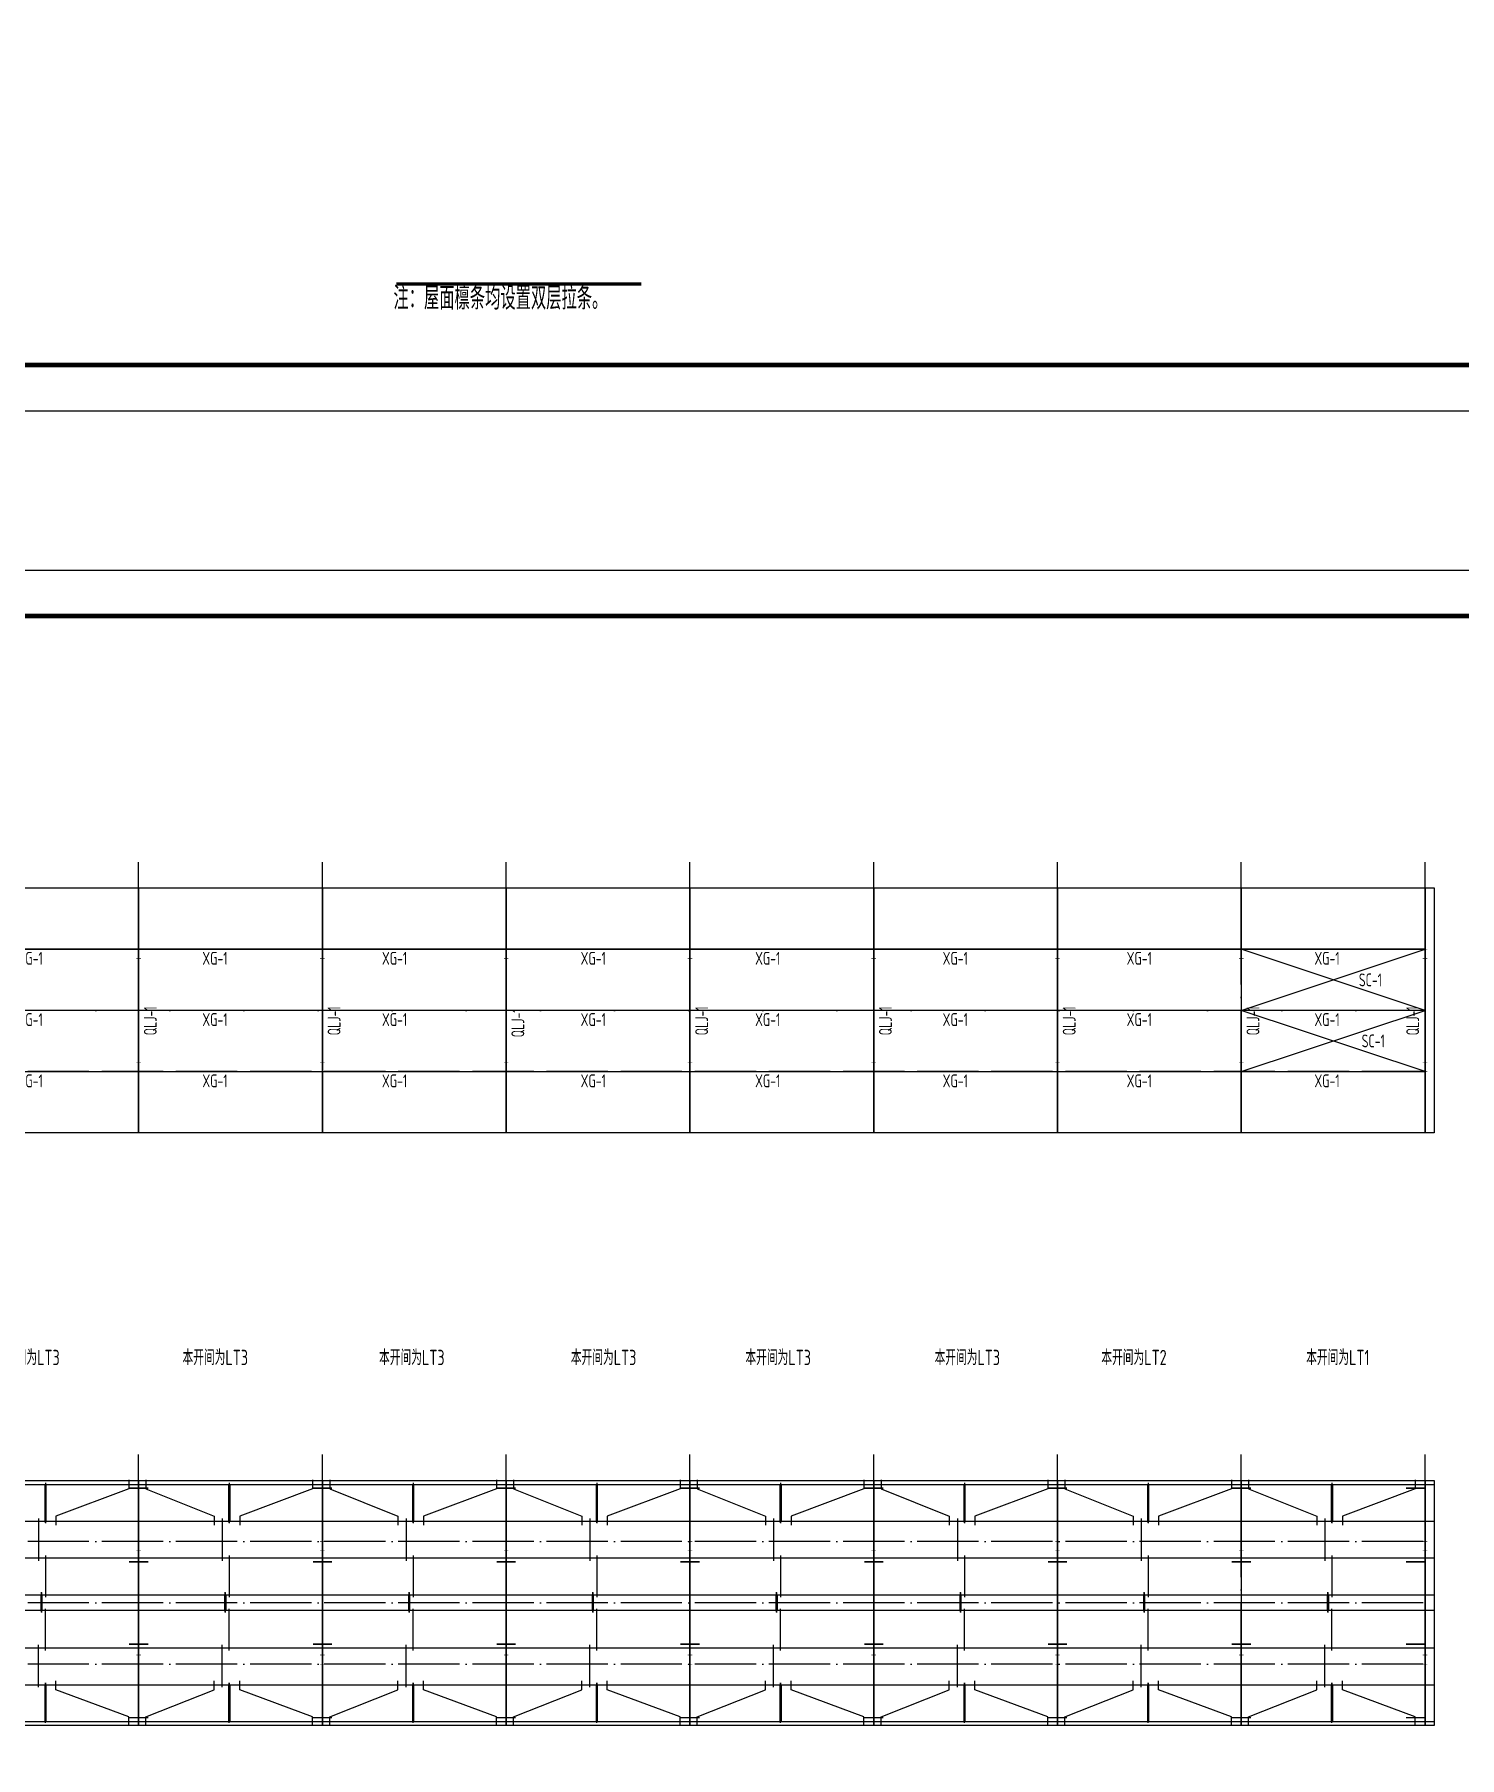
# Model space of a CAD drawing. Extents: x 2303022 to 2899168, y 17226141 to 18257813.
# Drawn here: x 2431535 to 2478061, y 17537049 to 17593299 of the extents above; entities that cross this region are included whole.
import ezdxf
from ezdxf.enums import TextEntityAlignment as Align

# ---------------------------------------------------------------- set-up
doc = ezdxf.new("R2010")
doc.units = 0
doc.header["$LTSCALE"] = 1000
doc.header["$MEASUREMENT"] = 0
doc.linetypes.add('DOTE', pattern=[2.42, 2, -0.2, 0.02, -0.2])
for name, color, linetype in [('3T_WOOD', 21, 'Continuous'), ('DIM_SYMB', 165, 'Continuous'), ('DOTE', 1, 'DOTE'), ('LVTRY', 6, 'Continuous'), ('PUB_TEXT', 7, 'Continuous'), ('SURFACE', 6, 'Continuous'), ('TEXT', 7, 'Continuous'), ('TK', 4, 'Continuous'), ('屋面隅撑', 7, 'Continuous'), ('楼板负筋钢筋', 1, 'Continuous'), ('檩条拉条', 253, 'Continuous')]:
    doc.layers.add(name, color=color, linetype=linetype)
doc.styles.add('TSSD_Dimension', font='Tssdeng.shx', dxfattribs={"width": 0.7, "bigfont": 'hztxt.shx'})
doc.styles.add('TSSD_Label', font='tssdeng.shx', dxfattribs={"width": 0.7, "bigfont": 'hztxt.shx'})
doc.styles.add('TSSD_REIN', font='tssdeng.shx', dxfattribs={"width": 0.7, "bigfont": 'tssdchn.shx'})

# ---------------------------------------------------------------- blocks, each defined once
blk = doc.blocks.new('GeYuanFrame_47201168', base_point=(20.09, 4.53))
at = {"layer": 'TK'}
blk.add_lwpolyline([(20.09, 4.53), (20.09, 598.53), (1071.09, 598.53), (1071.09, 4.53)], close=True, dxfattribs=at)
at = {"layer": 'TK', "const_width": 1}
blk.add_lwpolyline([(45.09, 588.53), (1061.09, 588.53), (1061.09, 14.53), (45.09, 14.53)], close=True, dxfattribs=at)
blk = doc.blocks.new('44444434')
at = {"const_width": 10}
for points in [[(1381971, -513610), (1382071, -513610)], [(1382021, -513610), (1382021, -513810)], [(1381971, -513810), (1382071, -513810)]]:
    blk.add_lwpolyline(points, dxfattribs=at)
blk = doc.blocks.new('3Q2Q321321321')
at = {"layer": 'PUB_TEXT', "style": 'TSSD_Dimension', "width": 0.7}
for p in [(2564988, 17668325), (2571127, 17668325), (2577266, 17668325), (2582916, 17668325), (2589011, 17668325), (2595235, 17668325), (2601251, 17668325), (2607260, 17668325), (2612890, 17668325), (2618924, 17668325), (2624786, 17668325), (2631273, 17668325), (2636969, 17668325), (2643092, 17668325), (2649100, 17668325), (2655230, 17668325)]:
    blk.add_text('XG-1', height=420, dxfattribs=at).set_placement(p)
blk = doc.blocks.new('GeYuanFrame_00545264', base_point=(20.09, 4.53))
at = {"layer": 'TK'}
blk.add_lwpolyline([(20.09, 4.53), (20.09, 598.53), (1071.09, 598.53), (1071.09, 4.53)], close=True, dxfattribs=at)
at = {"layer": 'TK', "const_width": 1}
blk.add_lwpolyline([(45.09, 588.53), (1061.09, 588.53), (1061.09, 14.53), (45.09, 14.53)], close=True, dxfattribs=at)

msp = doc.modelspace()

# ---------------------------------------------------------------- linework, layer by layer
for p, q in [((2431896.6, 17546016.4), (2431896.6, 17544701.1)), ((2437896.6, 17546016.4), (2437896.6, 17544701.1)), ((2443896.6, 17546016.4), (2443896.6, 17544701.1)), ((2449896.6, 17546016.4), (2449896.6, 17544701.1)), ((2455896.6, 17546016.4), (2455896.6, 17544701.1)), ((2461896.6, 17546016.4), (2461896.6, 17544701.1)), ((2467896.6, 17546016.4), (2467896.6, 17544701.1)), ((2473896.6, 17546016.4), (2473896.6, 17544701.1)), ((2431896.6, 17544708.5), (2431896.6, 17545797.7)), ((2437896.6, 17544708.5), (2437896.6, 17545797.7)), ((2443896.6, 17544708.5), (2443896.6, 17545797.7)), ((2449896.6, 17544708.5), (2449896.6, 17545797.7)), ((2455896.6, 17544708.5), (2455896.6, 17545797.7)), ((2461896.6, 17544708.5), (2461896.6, 17545797.7)), ((2467896.6, 17544708.5), (2467896.6, 17545797.7)), ((2473896.6, 17544708.5), (2473896.6, 17545797.7)), ((2431667.6, 17544848.9), (2431667.6, 17543466.5)), ((2437667.6, 17544848.9), (2437667.6, 17543466.5)), ((2443667.6, 17544848.9), (2443667.6, 17543466.5)), ((2449667.6, 17544848.9), (2449667.6, 17543466.5)), ((2455667.6, 17544848.9), (2455667.6, 17543466.5)), ((2461667.6, 17544848.9), (2461667.6, 17543466.5)), ((2467667.6, 17544848.9), (2467667.6, 17543466.5)), ((2473667.6, 17544848.9), (2473667.6, 17543466.5)), ((2431896.6, 17543648.1), (2431896.6, 17542287.2)), ((2437896.6, 17543648.1), (2437896.6, 17542287.2)), ((2443896.6, 17543648.1), (2443896.6, 17542287.2)), ((2449896.6, 17543648.1), (2449896.6, 17542287.2)), ((2455896.6, 17543648.1), (2455896.6, 17542287.2)), ((2461896.6, 17543648.1), (2461896.6, 17542287.2)), ((2467896.6, 17543648.1), (2467896.6, 17542287.2)), ((2473896.6, 17543648.1), (2473896.6, 17542287.2)), ((2431765.4, 17541823.5), (2431765.4, 17542445)), ((2431765.4, 17541823.5), (2431765.4, 17542445)), ((2431765.4, 17541816), (2431765.4, 17542437.5)), ((2431765.4, 17541816), (2431765.4, 17542437.5)), ((2431765.4, 17542437.5), (2431765.4, 17541816)), ((2431765.4, 17541816), (2431765.4, 17542437.5)), ((2431765.4, 17542437.5), (2431765.4, 17541816)), ((2431765.4, 17541816), (2431765.4, 17542437.5)), ((2431765.4, 17541808.5), (2431765.4, 17542430)), ((2431765.4, 17542430), (2431765.4, 17541808.5)), ((2431765.4, 17541808.5), (2431765.4, 17542430)), ((2431765.4, 17542430), (2431765.4, 17541808.5)), ((2431765.4, 17541808.5), (2431765.4, 17542430)), ((2431765.4, 17542430), (2431765.4, 17541808.5)), ((2431765.4, 17541808.5), (2431765.4, 17542430)), ((2431765.4, 17542430), (2431765.4, 17541808.5)), ((2431765.4, 17542422.6), (2431765.4, 17541801.1)), ((2431765.4, 17541801.1), (2431765.4, 17542422.6)), ((2431765.4, 17542422.6), (2431765.4, 17541801.1)), ((2431765.4, 17541801.1), (2431765.4, 17542422.6)), ((2431765.4, 17542422.6), (2431765.4, 17541801.1)), ((2431765.4, 17541801.1), (2431765.4, 17542422.6)), ((2431765.4, 17542422.6), (2431765.4, 17541801.1)), ((2431765.4, 17541801.1), (2431765.4, 17542422.6)), ((2431765.4, 17542415.1), (2431765.4, 17541793.6)), ((2431765.4, 17541793.6), (2431765.4, 17542415.1)), ((2431765.4, 17542415.1), (2431765.4, 17541793.6)), ((2431765.4, 17542415.1), (2431765.4, 17541793.6)), ((2431765.4, 17542415.1), (2431765.4, 17541793.6)), ((2431765.4, 17541793.6), (2431765.4, 17542415.1)), ((2431765.4, 17542407.6), (2431765.4, 17541786.1)), ((2431765.4, 17542407.6), (2431765.4, 17541786.1)), ((2431896.6, 17540545.6), (2431896.6, 17541906.6)), ((2437765.4, 17541823.5), (2437765.4, 17542445)), ((2437765.4, 17541823.5), (2437765.4, 17542445)), ((2437765.4, 17541816), (2437765.4, 17542437.5)), ((2437765.4, 17541816), (2437765.4, 17542437.5)), ((2437765.4, 17542437.5), (2437765.4, 17541816)), ((2437765.4, 17541816), (2437765.4, 17542437.5)), ((2437765.4, 17542437.5), (2437765.4, 17541816)), ((2437765.4, 17541816), (2437765.4, 17542437.5)), ((2437765.4, 17541808.5), (2437765.4, 17542430)), ((2437765.4, 17542430), (2437765.4, 17541808.5)), ((2437765.4, 17541808.5), (2437765.4, 17542430)), ((2437765.4, 17542430), (2437765.4, 17541808.5)), ((2437765.4, 17541808.5), (2437765.4, 17542430)), ((2437765.4, 17542430), (2437765.4, 17541808.5)), ((2437765.4, 17541808.5), (2437765.4, 17542430)), ((2437765.4, 17542430), (2437765.4, 17541808.5)), ((2437765.4, 17542422.6), (2437765.4, 17541801.1)), ((2437765.4, 17541801.1), (2437765.4, 17542422.6)), ((2437765.4, 17542422.6), (2437765.4, 17541801.1)), ((2437765.4, 17541801.1), (2437765.4, 17542422.6)), ((2437765.4, 17542422.6), (2437765.4, 17541801.1)), ((2437765.4, 17541801.1), (2437765.4, 17542422.6)), ((2437765.4, 17542422.6), (2437765.4, 17541801.1)), ((2437765.4, 17541801.1), (2437765.4, 17542422.6)), ((2437765.4, 17542415.1), (2437765.4, 17541793.6)), ((2437765.4, 17541793.6), (2437765.4, 17542415.1)), ((2437765.4, 17542415.1), (2437765.4, 17541793.6)), ((2437765.4, 17542415.1), (2437765.4, 17541793.6)), ((2437765.4, 17542415.1), (2437765.4, 17541793.6)), ((2437765.4, 17541793.6), (2437765.4, 17542415.1)), ((2437765.4, 17542407.6), (2437765.4, 17541786.1)), ((2437765.4, 17542407.6), (2437765.4, 17541786.1)), ((2437896.6, 17540545.6), (2437896.6, 17541906.6)), ((2443765.4, 17541823.5), (2443765.4, 17542445)), ((2443765.4, 17541823.5), (2443765.4, 17542445)), ((2443765.4, 17541816), (2443765.4, 17542437.5)), ((2443765.4, 17541816), (2443765.4, 17542437.5)), ((2443765.4, 17542437.5), (2443765.4, 17541816)), ((2443765.4, 17541816), (2443765.4, 17542437.5)), ((2443765.4, 17542437.5), (2443765.4, 17541816)), ((2443765.4, 17541816), (2443765.4, 17542437.5)), ((2443765.4, 17541808.5), (2443765.4, 17542430)), ((2443765.4, 17542430), (2443765.4, 17541808.5)), ((2443765.4, 17541808.5), (2443765.4, 17542430)), ((2443765.4, 17542430), (2443765.4, 17541808.5)), ((2443765.4, 17541808.5), (2443765.4, 17542430)), ((2443765.4, 17542430), (2443765.4, 17541808.5)), ((2443765.4, 17541808.5), (2443765.4, 17542430)), ((2443765.4, 17542430), (2443765.4, 17541808.5)), ((2443765.4, 17542422.6), (2443765.4, 17541801.1)), ((2443765.4, 17541801.1), (2443765.4, 17542422.6)), ((2443765.4, 17542422.6), (2443765.4, 17541801.1)), ((2443765.4, 17541801.1), (2443765.4, 17542422.6)), ((2443765.4, 17542422.6), (2443765.4, 17541801.1)), ((2443765.4, 17541801.1), (2443765.4, 17542422.6)), ((2443765.4, 17542422.6), (2443765.4, 17541801.1)), ((2443765.4, 17541801.1), (2443765.4, 17542422.6)), ((2443765.4, 17542415.1), (2443765.4, 17541793.6)), ((2443765.4, 17541793.6), (2443765.4, 17542415.1)), ((2443765.4, 17542415.1), (2443765.4, 17541793.6)), ((2443765.4, 17542415.1), (2443765.4, 17541793.6)), ((2443765.4, 17542415.1), (2443765.4, 17541793.6)), ((2443765.4, 17541793.6), (2443765.4, 17542415.1)), ((2443765.4, 17542407.6), (2443765.4, 17541786.1)), ((2443765.4, 17542407.6), (2443765.4, 17541786.1)), ((2443896.6, 17540545.6), (2443896.6, 17541906.6)), ((2449765.4, 17541823.5), (2449765.4, 17542445)), ((2449765.4, 17541823.5), (2449765.4, 17542445)), ((2449765.4, 17541816), (2449765.4, 17542437.5)), ((2449765.4, 17541816), (2449765.4, 17542437.5)), ((2449765.4, 17542437.5), (2449765.4, 17541816)), ((2449765.4, 17541816), (2449765.4, 17542437.5)), ((2449765.4, 17542437.5), (2449765.4, 17541816)), ((2449765.4, 17541816), (2449765.4, 17542437.5)), ((2449765.4, 17541808.5), (2449765.4, 17542430)), ((2449765.4, 17542430), (2449765.4, 17541808.5)), ((2449765.4, 17541808.5), (2449765.4, 17542430)), ((2449765.4, 17542430), (2449765.4, 17541808.5)), ((2449765.4, 17541808.5), (2449765.4, 17542430)), ((2449765.4, 17542430), (2449765.4, 17541808.5)), ((2449765.4, 17541808.5), (2449765.4, 17542430)), ((2449765.4, 17542430), (2449765.4, 17541808.5)), ((2449765.4, 17542422.6), (2449765.4, 17541801.1)), ((2449765.4, 17541801.1), (2449765.4, 17542422.6)), ((2449765.4, 17542422.6), (2449765.4, 17541801.1)), ((2449765.4, 17541801.1), (2449765.4, 17542422.6)), ((2449765.4, 17542422.6), (2449765.4, 17541801.1)), ((2449765.4, 17541801.1), (2449765.4, 17542422.6)), ((2449765.4, 17542422.6), (2449765.4, 17541801.1)), ((2449765.4, 17541801.1), (2449765.4, 17542422.6)), ((2449765.4, 17542415.1), (2449765.4, 17541793.6)), ((2449765.4, 17541793.6), (2449765.4, 17542415.1)), ((2449765.4, 17542415.1), (2449765.4, 17541793.6)), ((2449765.4, 17542415.1), (2449765.4, 17541793.6)), ((2449765.4, 17542415.1), (2449765.4, 17541793.6)), ((2449765.4, 17541793.6), (2449765.4, 17542415.1)), ((2449765.4, 17542407.6), (2449765.4, 17541786.1)), ((2449765.4, 17542407.6), (2449765.4, 17541786.1)), ((2449896.6, 17540545.6), (2449896.6, 17541906.6)), ((2455765.4, 17541823.5), (2455765.4, 17542445)), ((2455765.4, 17541823.5), (2455765.4, 17542445)), ((2455765.4, 17541816), (2455765.4, 17542437.5)), ((2455765.4, 17541816), (2455765.4, 17542437.5)), ((2455765.4, 17542437.5), (2455765.4, 17541816)), ((2455765.4, 17541816), (2455765.4, 17542437.5)), ((2455765.4, 17542437.5), (2455765.4, 17541816)), ((2455765.4, 17541816), (2455765.4, 17542437.5)), ((2455765.4, 17541808.5), (2455765.4, 17542430)), ((2455765.4, 17542430), (2455765.4, 17541808.5)), ((2455765.4, 17541808.5), (2455765.4, 17542430)), ((2455765.4, 17542430), (2455765.4, 17541808.5)), ((2455765.4, 17541808.5), (2455765.4, 17542430)), ((2455765.4, 17542430), (2455765.4, 17541808.5)), ((2455765.4, 17541808.5), (2455765.4, 17542430)), ((2455765.4, 17542430), (2455765.4, 17541808.5)), ((2455765.4, 17542422.6), (2455765.4, 17541801.1)), ((2455765.4, 17541801.1), (2455765.4, 17542422.6)), ((2455765.4, 17542422.6), (2455765.4, 17541801.1)), ((2455765.4, 17541801.1), (2455765.4, 17542422.6)), ((2455765.4, 17542422.6), (2455765.4, 17541801.1)), ((2455765.4, 17541801.1), (2455765.4, 17542422.6)), ((2455765.4, 17542422.6), (2455765.4, 17541801.1)), ((2455765.4, 17541801.1), (2455765.4, 17542422.6)), ((2455765.4, 17542415.1), (2455765.4, 17541793.6)), ((2455765.4, 17541793.6), (2455765.4, 17542415.1)), ((2455765.4, 17542415.1), (2455765.4, 17541793.6)), ((2455765.4, 17542415.1), (2455765.4, 17541793.6)), ((2455765.4, 17542415.1), (2455765.4, 17541793.6)), ((2455765.4, 17541793.6), (2455765.4, 17542415.1)), ((2455765.4, 17542407.6), (2455765.4, 17541786.1)), ((2455765.4, 17542407.6), (2455765.4, 17541786.1)), ((2455896.6, 17540545.6), (2455896.6, 17541906.6)), ((2461765.4, 17541823.5), (2461765.4, 17542445)), ((2461765.4, 17541823.5), (2461765.4, 17542445)), ((2461765.4, 17541816), (2461765.4, 17542437.5)), ((2461765.4, 17541816), (2461765.4, 17542437.5)), ((2461765.4, 17542437.5), (2461765.4, 17541816)), ((2461765.4, 17541816), (2461765.4, 17542437.5)), ((2461765.4, 17542437.5), (2461765.4, 17541816)), ((2461765.4, 17541816), (2461765.4, 17542437.5)), ((2461765.4, 17541808.5), (2461765.4, 17542430)), ((2461765.4, 17542430), (2461765.4, 17541808.5)), ((2461765.4, 17541808.5), (2461765.4, 17542430)), ((2461765.4, 17542430), (2461765.4, 17541808.5)), ((2461765.4, 17541808.5), (2461765.4, 17542430)), ((2461765.4, 17542430), (2461765.4, 17541808.5)), ((2461765.4, 17541808.5), (2461765.4, 17542430)), ((2461765.4, 17542430), (2461765.4, 17541808.5)), ((2461765.4, 17542422.6), (2461765.4, 17541801.1)), ((2461765.4, 17541801.1), (2461765.4, 17542422.6)), ((2461765.4, 17542422.6), (2461765.4, 17541801.1)), ((2461765.4, 17541801.1), (2461765.4, 17542422.6)), ((2461765.4, 17542422.6), (2461765.4, 17541801.1)), ((2461765.4, 17541801.1), (2461765.4, 17542422.6)), ((2461765.4, 17542422.6), (2461765.4, 17541801.1)), ((2461765.4, 17541801.1), (2461765.4, 17542422.6)), ((2461765.4, 17542415.1), (2461765.4, 17541793.6)), ((2461765.4, 17541793.6), (2461765.4, 17542415.1)), ((2461765.4, 17542415.1), (2461765.4, 17541793.6)), ((2461765.4, 17542415.1), (2461765.4, 17541793.6)), ((2461765.4, 17542415.1), (2461765.4, 17541793.6)), ((2461765.4, 17541793.6), (2461765.4, 17542415.1)), ((2461765.4, 17542407.6), (2461765.4, 17541786.1)), ((2461765.4, 17542407.6), (2461765.4, 17541786.1)), ((2461896.6, 17540545.6), (2461896.6, 17541906.6)), ((2467765.4, 17541823.5), (2467765.4, 17542445)), ((2467765.4, 17541823.5), (2467765.4, 17542445)), ((2467765.4, 17541816), (2467765.4, 17542437.5)), ((2467765.4, 17541816), (2467765.4, 17542437.5)), ((2467765.4, 17542437.5), (2467765.4, 17541816)), ((2467765.4, 17541816), (2467765.4, 17542437.5)), ((2467765.4, 17542437.5), (2467765.4, 17541816)), ((2467765.4, 17541816), (2467765.4, 17542437.5)), ((2467765.4, 17541808.5), (2467765.4, 17542430)), ((2467765.4, 17542430), (2467765.4, 17541808.5)), ((2467765.4, 17541808.5), (2467765.4, 17542430)), ((2467765.4, 17542430), (2467765.4, 17541808.5)), ((2467765.4, 17541808.5), (2467765.4, 17542430)), ((2467765.4, 17542430), (2467765.4, 17541808.5)), ((2467765.4, 17541808.5), (2467765.4, 17542430)), ((2467765.4, 17542430), (2467765.4, 17541808.5)), ((2467765.4, 17542422.6), (2467765.4, 17541801.1)), ((2467765.4, 17541801.1), (2467765.4, 17542422.6)), ((2467765.4, 17542422.6), (2467765.4, 17541801.1)), ((2467765.4, 17541801.1), (2467765.4, 17542422.6)), ((2467765.4, 17542422.6), (2467765.4, 17541801.1)), ((2467765.4, 17541801.1), (2467765.4, 17542422.6)), ((2467765.4, 17542422.6), (2467765.4, 17541801.1)), ((2467765.4, 17541801.1), (2467765.4, 17542422.6)), ((2467765.4, 17542415.1), (2467765.4, 17541793.6)), ((2467765.4, 17541793.6), (2467765.4, 17542415.1)), ((2467765.4, 17542415.1), (2467765.4, 17541793.6)), ((2467765.4, 17542415.1), (2467765.4, 17541793.6)), ((2467765.4, 17542415.1), (2467765.4, 17541793.6)), ((2467765.4, 17541793.6), (2467765.4, 17542415.1)), ((2467765.4, 17542407.6), (2467765.4, 17541786.1)), ((2467765.4, 17542407.6), (2467765.4, 17541786.1)), ((2467896.6, 17540545.6), (2467896.6, 17541906.6)), ((2473765.4, 17541823.5), (2473765.4, 17542445)), ((2473765.4, 17541823.5), (2473765.4, 17542445)), ((2473765.4, 17541816), (2473765.4, 17542437.5)), ((2473765.4, 17541816), (2473765.4, 17542437.5)), ((2473765.4, 17542437.5), (2473765.4, 17541816)), ((2473765.4, 17541816), (2473765.4, 17542437.5)), ((2473765.4, 17542437.5), (2473765.4, 17541816)), ((2473765.4, 17541816), (2473765.4, 17542437.5)), ((2473765.4, 17541808.5), (2473765.4, 17542430)), ((2473765.4, 17542430), (2473765.4, 17541808.5)), ((2473765.4, 17541808.5), (2473765.4, 17542430)), ((2473765.4, 17542430), (2473765.4, 17541808.5)), ((2473765.4, 17541808.5), (2473765.4, 17542430)), ((2473765.4, 17542430), (2473765.4, 17541808.5)), ((2473765.4, 17541808.5), (2473765.4, 17542430)), ((2473765.4, 17542430), (2473765.4, 17541808.5)), ((2473765.4, 17542422.6), (2473765.4, 17541801.1)), ((2473765.4, 17541801.1), (2473765.4, 17542422.6)), ((2473765.4, 17542422.6), (2473765.4, 17541801.1)), ((2473765.4, 17541801.1), (2473765.4, 17542422.6)), ((2473765.4, 17542422.6), (2473765.4, 17541801.1)), ((2473765.4, 17541801.1), (2473765.4, 17542422.6)), ((2473765.4, 17542422.6), (2473765.4, 17541801.1)), ((2473765.4, 17541801.1), (2473765.4, 17542422.6)), ((2473765.4, 17542415.1), (2473765.4, 17541793.6)), ((2473765.4, 17541793.6), (2473765.4, 17542415.1)), ((2473765.4, 17542415.1), (2473765.4, 17541793.6)), ((2473765.4, 17542415.1), (2473765.4, 17541793.6)), ((2473765.4, 17542415.1), (2473765.4, 17541793.6)), ((2473765.4, 17541793.6), (2473765.4, 17542415.1)), ((2473765.4, 17542407.6), (2473765.4, 17541786.1)), ((2473765.4, 17542407.6), (2473765.4, 17541786.1)), ((2473896.6, 17540545.6), (2473896.6, 17541906.6)), ((2431667.6, 17539344.8), (2431667.6, 17540727.3)), ((2437667.6, 17539344.8), (2437667.6, 17540727.3)), ((2443667.6, 17539344.8), (2443667.6, 17540727.3)), ((2449667.6, 17539344.8), (2449667.6, 17540727.3)), ((2455667.6, 17539344.8), (2455667.6, 17540727.3)), ((2461667.6, 17539344.8), (2461667.6, 17540727.3)), ((2467667.6, 17539344.8), (2467667.6, 17540727.3)), ((2473667.6, 17539344.8), (2473667.6, 17540727.3)), ((2431896.6, 17538177.3), (2431896.6, 17539492.7)), ((2431896.6, 17539485.2), (2431896.6, 17538396.1)), ((2437896.6, 17538177.3), (2437896.6, 17539492.7)), ((2437896.6, 17539485.2), (2437896.6, 17538396.1)), ((2443896.6, 17538177.3), (2443896.6, 17539492.7)), ((2443896.6, 17539485.2), (2443896.6, 17538396.1)), ((2449896.6, 17538177.3), (2449896.6, 17539492.7)), ((2449896.6, 17539485.2), (2449896.6, 17538396.1)), ((2455896.6, 17538177.3), (2455896.6, 17539492.7)), ((2455896.6, 17539485.2), (2455896.6, 17538396.1)), ((2461896.6, 17538177.3), (2461896.6, 17539492.7)), ((2461896.6, 17539485.2), (2461896.6, 17538396.1)), ((2467896.6, 17538177.3), (2467896.6, 17539492.7)), ((2467896.6, 17539485.2), (2467896.6, 17538396.1)), ((2473896.6, 17538177.3), (2473896.6, 17539492.7)), ((2473896.6, 17539485.2), (2473896.6, 17538396.1))]:
    msp.add_line(p, q)
at = {"color": 0, "ltscale": 0.5}
for points in [[(2380596.3, 17565441.3), (2477234.9, 17565441.3), (2477234.9, 17557441.3), (2380596.3, 17557441.3)], [(2380596.3, 17546096.9), (2477234.9, 17546096.9), (2477234.9, 17538096.9), (2380596.3, 17538096.9)]]:
    msp.add_lwpolyline(points, close=True, dxfattribs=at)
at = {"color": 4, "const_width": 50}
for points in [[(2476936.1, 17563441.3), (2380936.1, 17563441.3)], [(2476936.1, 17561441.3), (2380936.1, 17561441.3)], [(2476936.1, 17559441.3), (2380936.1, 17559441.3)]]:
    msp.add_lwpolyline(points, dxfattribs=at)
at = {"ltscale": 0.5}
for points in [[(2380596.3, 17545965.6), (2477224.7, 17545965.6)], [(2380596.3, 17544765.6), (2477224.7, 17544765.6)], [(2380596.3, 17543565.6), (2477224.7, 17543565.6)], [(2380596.3, 17542365.6), (2477224.7, 17542365.6)], [(2380596.3, 17541865.6), (2477224.7, 17541865.6)], [(2380596.3, 17540628.2), (2477224.7, 17540628.2)], [(2380596.3, 17539428.2), (2477224.7, 17539428.2)], [(2380596.3, 17538228.2), (2477224.7, 17538228.2)]]:
    msp.add_lwpolyline(points, dxfattribs=at)
at = {"layer": 'DIM_SYMB', "const_width": 105}
msp.add_lwpolyline([(2443346.1, 17585153.8), (2451344.7, 17585153.8)], dxfattribs=at)
at = {"layer": 'DOTE'}
for p, q in [((2476874.7, 17563441.3), (2379816.1, 17563441.3)), ((2476874.7, 17561441.3), (2379816.1, 17561441.3)), ((2476874.7, 17559441.3), (2379816.1, 17559441.3)), ((2476874.7, 17544096.9), (2379816.1, 17544096.9)), ((2476874.7, 17542096.9), (2379816.1, 17542096.9)), ((2476874.7, 17540096.9), (2379816.1, 17540096.9))]:
    msp.add_line(p, q, dxfattribs=at)
at = {"layer": 'DOTE', "ltscale": 2}
for points in [[(2434936.1, 17557441.3), (2434936.1, 17566409.5)], [(2440936.1, 17557441.3), (2440936.1, 17566409.5)], [(2446936.1, 17557441.3), (2446936.1, 17566409.5)], [(2452936.1, 17557441.3), (2452936.1, 17566409.5)], [(2458936.1, 17557441.3), (2458936.1, 17566409.5)], [(2464936.1, 17557441.3), (2464936.1, 17566409.5)], [(2470936.1, 17557441.3), (2470936.1, 17566409.5)], [(2476936.1, 17557441.3), (2476936.1, 17566409.5)], [(2434936.1, 17538096.9), (2434936.1, 17547065.1)], [(2440936.1, 17538096.9), (2440936.1, 17547065.1)], [(2446936.1, 17538096.9), (2446936.1, 17547065.1)], [(2452936.1, 17538096.9), (2452936.1, 17547065.1)], [(2458936.1, 17538096.9), (2458936.1, 17547065.1)], [(2464936.1, 17538096.9), (2464936.1, 17547065.1)], [(2470936.1, 17538096.9), (2470936.1, 17547065.1)], [(2476936.1, 17538096.9), (2476936.1, 17547065.1)]]:
    msp.add_lwpolyline(points, dxfattribs=at)
at = {"layer": 'LVTRY'}
for points in [[(2470936.1, 17559441.3), (2476936.1, 17561441.3), (2470936.1, 17563441.3)], [(2476936.1, 17559441.3), (2470936.1, 17561441.3), (2476936.1, 17563441.3)]]:
    msp.add_lwpolyline(points, dxfattribs=at)
at = {"layer": 'SURFACE'}
for points in [[(2434617.5, 17546110.3), (2434617.5, 17545820.8), (2432235.9, 17544930), (2432235.9, 17544639.8)], [(2435175.7, 17546110.3), (2435175.7, 17545820.8), (2437402.6, 17544930), (2437402.6, 17544639.8)], [(2440617.5, 17546110.3), (2440617.5, 17545820.8), (2438235.9, 17544930), (2438235.9, 17544639.8)], [(2441175.7, 17546110.3), (2441175.7, 17545820.8), (2443402.6, 17544930), (2443402.6, 17544639.8)], [(2446617.5, 17546110.3), (2446617.5, 17545820.8), (2444235.9, 17544930), (2444235.9, 17544639.8)], [(2447175.7, 17546110.3), (2447175.7, 17545820.8), (2449402.6, 17544930), (2449402.6, 17544639.8)], [(2452617.5, 17546110.3), (2452617.5, 17545820.8), (2450235.9, 17544930), (2450235.9, 17544639.8)], [(2453175.7, 17546110.3), (2453175.7, 17545820.8), (2455402.6, 17544930), (2455402.6, 17544639.8)], [(2458617.5, 17546110.3), (2458617.5, 17545820.8), (2456235.9, 17544930), (2456235.9, 17544639.8)], [(2459175.7, 17546110.3), (2459175.7, 17545820.8), (2461402.6, 17544930), (2461402.6, 17544639.8)], [(2464617.5, 17546110.3), (2464617.5, 17545820.8), (2462235.9, 17544930), (2462235.9, 17544639.8)], [(2465175.7, 17546110.3), (2465175.7, 17545820.8), (2467402.6, 17544930), (2467402.6, 17544639.8)], [(2470617.5, 17546110.3), (2470617.5, 17545820.8), (2468235.9, 17544930), (2468235.9, 17544639.8)], [(2471175.7, 17546110.3), (2471175.7, 17545820.8), (2473402.6, 17544930), (2473402.6, 17544639.8)], [(2476617.5, 17546110.3), (2476617.5, 17545820.8), (2474235.9, 17544930), (2474235.9, 17544639.8)], [(2434617.5, 17538083.5), (2434617.5, 17538373), (2432235.9, 17539263.7), (2432235.9, 17539554)], [(2435175.7, 17538083.5), (2435175.7, 17538373), (2437402.6, 17539263.7), (2437402.6, 17539554)], [(2440617.5, 17538083.5), (2440617.5, 17538373), (2438235.9, 17539263.7), (2438235.9, 17539554)], [(2441175.7, 17538083.5), (2441175.7, 17538373), (2443402.6, 17539263.7), (2443402.6, 17539554)], [(2446617.5, 17538083.5), (2446617.5, 17538373), (2444235.9, 17539263.7), (2444235.9, 17539554)], [(2447175.7, 17538083.5), (2447175.7, 17538373), (2449402.6, 17539263.7), (2449402.6, 17539554)], [(2452617.5, 17538083.5), (2452617.5, 17538373), (2450235.9, 17539263.7), (2450235.9, 17539554)], [(2453175.7, 17538083.5), (2453175.7, 17538373), (2455402.6, 17539263.7), (2455402.6, 17539554)], [(2458617.5, 17538083.5), (2458617.5, 17538373), (2456235.9, 17539263.7), (2456235.9, 17539554)], [(2459175.7, 17538083.5), (2459175.7, 17538373), (2461402.6, 17539263.7), (2461402.6, 17539554)], [(2464617.5, 17538083.5), (2464617.5, 17538373), (2462235.9, 17539263.7), (2462235.9, 17539554)], [(2465175.7, 17538083.5), (2465175.7, 17538373), (2467402.6, 17539263.7), (2467402.6, 17539554)], [(2470617.5, 17538083.5), (2470617.5, 17538373), (2468235.9, 17539263.7), (2468235.9, 17539554)], [(2471175.7, 17538083.5), (2471175.7, 17538373), (2473402.6, 17539263.7), (2473402.6, 17539554)], [(2476617.5, 17538083.5), (2476617.5, 17538373), (2474235.9, 17539263.7), (2474235.9, 17539554)]]:
    msp.add_lwpolyline(points, dxfattribs=at)
at = {"layer": '屋面隅撑', "color": 11, "const_width": 50}
for points in [[(2434623.9, 17545840.9), (2435248.3, 17545840.9)], [(2440623.9, 17545840.9), (2441248.3, 17545840.9)], [(2446623.9, 17545840.9), (2447248.3, 17545840.9)], [(2452623.9, 17545840.9), (2453248.3, 17545840.9)], [(2458623.9, 17545840.9), (2459248.3, 17545840.9)], [(2464623.9, 17545840.9), (2465248.3, 17545840.9)], [(2470623.9, 17545840.9), (2471248.3, 17545840.9)], [(2476311.6, 17545840.9), (2476936.1, 17545840.9)], [(2434623.9, 17543440.9), (2435248.3, 17543440.9)], [(2440623.9, 17543440.9), (2441248.3, 17543440.9)], [(2446623.9, 17543440.9), (2447248.3, 17543440.9)], [(2452623.9, 17543440.9), (2453248.3, 17543440.9)], [(2458623.9, 17543440.9), (2459248.3, 17543440.9)], [(2464623.9, 17543440.9), (2465248.3, 17543440.9)], [(2470623.9, 17543440.9), (2471248.3, 17543440.9)], [(2476311.6, 17543440.9), (2476936.1, 17543440.9)], [(2434623.9, 17540752.9), (2435248.3, 17540752.9)], [(2440623.9, 17540752.9), (2441248.3, 17540752.9)], [(2446623.9, 17540752.9), (2447248.3, 17540752.9)], [(2452623.9, 17540752.9), (2453248.3, 17540752.9)], [(2458623.9, 17540752.9), (2459248.3, 17540752.9)], [(2464623.9, 17540752.9), (2465248.3, 17540752.9)], [(2470623.9, 17540752.9), (2471248.3, 17540752.9)], [(2476311.6, 17540752.9), (2476936.1, 17540752.9)], [(2434623.9, 17538352.9), (2435248.3, 17538352.9)], [(2440623.9, 17538352.9), (2441248.3, 17538352.9)], [(2446623.9, 17538352.9), (2447248.3, 17538352.9)], [(2452623.9, 17538352.9), (2453248.3, 17538352.9)], [(2458623.9, 17538352.9), (2459248.3, 17538352.9)], [(2464623.9, 17538352.9), (2465248.3, 17538352.9)], [(2470623.9, 17538352.9), (2471248.3, 17538352.9)], [(2476311.6, 17538352.9), (2476936.1, 17538352.9)]]:
    msp.add_lwpolyline(points, dxfattribs=at)
at = {"layer": '楼板负筋钢筋', "color": 6, "linetype": 'DOTE', "const_width": 52.5}
for points in [[(2434936.1, 17557441.3), (2434936.1, 17565441.3)], [(2440936.1, 17557441.3), (2440936.1, 17565441.3)], [(2446936.1, 17557441.3), (2446936.1, 17565441.3)], [(2452936.1, 17557441.3), (2452936.1, 17565441.3)], [(2458936.1, 17557441.3), (2458936.1, 17565441.3)], [(2464936.1, 17557441.3), (2464936.1, 17565441.3)], [(2470936.1, 17557441.3), (2470936.1, 17565441.3)], [(2476936.1, 17557441.3), (2476936.1, 17565441.3)], [(2434936.1, 17538096.9), (2434936.1, 17546096.9)], [(2440936.1, 17538096.9), (2440936.1, 17546096.9)], [(2446936.1, 17538096.9), (2446936.1, 17546096.9)], [(2452936.1, 17538096.9), (2452936.1, 17546096.9)], [(2458936.1, 17538096.9), (2458936.1, 17546096.9)], [(2464936.1, 17538096.9), (2464936.1, 17546096.9)], [(2470936.1, 17538096.9), (2470936.1, 17546096.9)], [(2476936.1, 17538096.9), (2476936.1, 17546096.9)]]:
    msp.add_lwpolyline(points, dxfattribs=at)
at = {"layer": '檩条拉条', "color": 2, "const_width": 80}
for points in [[(2431896.6, 17544765.6), (2431896.6, 17545965.6)], [(2431896.6, 17545965.6), (2431896.6, 17544765.6)], [(2437896.6, 17544765.6), (2437896.6, 17545965.6)], [(2437896.6, 17545965.6), (2437896.6, 17544765.6)], [(2443896.6, 17544765.6), (2443896.6, 17545965.6)], [(2443896.6, 17545965.6), (2443896.6, 17544765.6)], [(2449896.6, 17544765.6), (2449896.6, 17545965.6)], [(2449896.6, 17545965.6), (2449896.6, 17544765.6)], [(2455896.6, 17544765.6), (2455896.6, 17545965.6)], [(2455896.6, 17545965.6), (2455896.6, 17544765.6)], [(2461896.6, 17544765.6), (2461896.6, 17545965.6)], [(2461896.6, 17545965.6), (2461896.6, 17544765.6)], [(2467896.6, 17544765.6), (2467896.6, 17545965.6)], [(2467896.6, 17545965.6), (2467896.6, 17544765.6)], [(2473896.6, 17544765.6), (2473896.6, 17545965.6)], [(2473896.6, 17545965.6), (2473896.6, 17544765.6)], [(2431765.4, 17542380.5), (2431765.4, 17541880.5)], [(2431765.4, 17541880.5), (2431765.4, 17542380.5)], [(2431765.4, 17542380.5), (2431765.4, 17541880.5)], [(2431765.4, 17541880.5), (2431765.4, 17542380.5)], [(2431765.4, 17542373), (2431765.4, 17541873)], [(2431765.4, 17541873), (2431765.4, 17542373)], [(2431765.4, 17541873), (2431765.4, 17542373)], [(2431765.4, 17542373), (2431765.4, 17541873)], [(2431765.4, 17541873), (2431765.4, 17542373)], [(2431765.4, 17542373), (2431765.4, 17541873)], [(2431765.4, 17542373), (2431765.4, 17541873)], [(2431765.4, 17541873), (2431765.4, 17542373)], [(2431765.4, 17541865.6), (2431765.4, 17542365.6)], [(2431765.4, 17542365.6), (2431765.4, 17541865.6)], [(2431765.4, 17542365.6), (2431765.4, 17541865.6)], [(2431765.4, 17541865.6), (2431765.4, 17542365.6)], [(2431765.4, 17542365.6), (2431765.4, 17541865.6)], [(2431765.4, 17541865.6), (2431765.4, 17542365.6)], [(2431765.4, 17541865.6), (2431765.4, 17542365.6)], [(2431765.4, 17542365.6), (2431765.4, 17541865.6)], [(2431765.4, 17542358.1), (2431765.4, 17541858.1)], [(2431765.4, 17541858.1), (2431765.4, 17542358.1)], [(2431765.4, 17541858.1), (2431765.4, 17542358.1)], [(2431765.4, 17542358.1), (2431765.4, 17541858.1)], [(2431765.4, 17541858.1), (2431765.4, 17542358.1)], [(2431765.4, 17542358.1), (2431765.4, 17541858.1)], [(2431765.4, 17542358.1), (2431765.4, 17541858.1)], [(2431765.4, 17541858.1), (2431765.4, 17542358.1)], [(2431765.4, 17541850.6), (2431765.4, 17542350.6)], [(2431765.4, 17542350.6), (2431765.4, 17541850.6)], [(2431765.4, 17541850.6), (2431765.4, 17542350.6)], [(2431765.4, 17542350.6), (2431765.4, 17541850.6)], [(2437765.4, 17542380.5), (2437765.4, 17541880.5)], [(2437765.4, 17541880.5), (2437765.4, 17542380.5)], [(2437765.4, 17542380.5), (2437765.4, 17541880.5)], [(2437765.4, 17541880.5), (2437765.4, 17542380.5)], [(2437765.4, 17542373), (2437765.4, 17541873)], [(2437765.4, 17541873), (2437765.4, 17542373)], [(2437765.4, 17541873), (2437765.4, 17542373)], [(2437765.4, 17542373), (2437765.4, 17541873)], [(2437765.4, 17541873), (2437765.4, 17542373)], [(2437765.4, 17542373), (2437765.4, 17541873)], [(2437765.4, 17542373), (2437765.4, 17541873)], [(2437765.4, 17541873), (2437765.4, 17542373)], [(2437765.4, 17541865.6), (2437765.4, 17542365.6)], [(2437765.4, 17542365.6), (2437765.4, 17541865.6)], [(2437765.4, 17542365.6), (2437765.4, 17541865.6)], [(2437765.4, 17541865.6), (2437765.4, 17542365.6)], [(2437765.4, 17542365.6), (2437765.4, 17541865.6)], [(2437765.4, 17541865.6), (2437765.4, 17542365.6)], [(2437765.4, 17541865.6), (2437765.4, 17542365.6)], [(2437765.4, 17542365.6), (2437765.4, 17541865.6)], [(2437765.4, 17542358.1), (2437765.4, 17541858.1)], [(2437765.4, 17541858.1), (2437765.4, 17542358.1)], [(2437765.4, 17541858.1), (2437765.4, 17542358.1)], [(2437765.4, 17542358.1), (2437765.4, 17541858.1)], [(2437765.4, 17541858.1), (2437765.4, 17542358.1)], [(2437765.4, 17542358.1), (2437765.4, 17541858.1)], [(2437765.4, 17542358.1), (2437765.4, 17541858.1)], [(2437765.4, 17541858.1), (2437765.4, 17542358.1)], [(2437765.4, 17541850.6), (2437765.4, 17542350.6)], [(2437765.4, 17542350.6), (2437765.4, 17541850.6)], [(2437765.4, 17541850.6), (2437765.4, 17542350.6)], [(2437765.4, 17542350.6), (2437765.4, 17541850.6)], [(2443765.4, 17542380.5), (2443765.4, 17541880.5)], [(2443765.4, 17541880.5), (2443765.4, 17542380.5)], [(2443765.4, 17542380.5), (2443765.4, 17541880.5)], [(2443765.4, 17541880.5), (2443765.4, 17542380.5)], [(2443765.4, 17542373), (2443765.4, 17541873)], [(2443765.4, 17541873), (2443765.4, 17542373)], [(2443765.4, 17541873), (2443765.4, 17542373)], [(2443765.4, 17542373), (2443765.4, 17541873)], [(2443765.4, 17541873), (2443765.4, 17542373)], [(2443765.4, 17542373), (2443765.4, 17541873)], [(2443765.4, 17542373), (2443765.4, 17541873)], [(2443765.4, 17541873), (2443765.4, 17542373)], [(2443765.4, 17541865.6), (2443765.4, 17542365.6)], [(2443765.4, 17542365.6), (2443765.4, 17541865.6)], [(2443765.4, 17542365.6), (2443765.4, 17541865.6)], [(2443765.4, 17541865.6), (2443765.4, 17542365.6)], [(2443765.4, 17542365.6), (2443765.4, 17541865.6)], [(2443765.4, 17541865.6), (2443765.4, 17542365.6)], [(2443765.4, 17541865.6), (2443765.4, 17542365.6)], [(2443765.4, 17542365.6), (2443765.4, 17541865.6)], [(2443765.4, 17542358.1), (2443765.4, 17541858.1)], [(2443765.4, 17541858.1), (2443765.4, 17542358.1)], [(2443765.4, 17541858.1), (2443765.4, 17542358.1)], [(2443765.4, 17542358.1), (2443765.4, 17541858.1)], [(2443765.4, 17541858.1), (2443765.4, 17542358.1)], [(2443765.4, 17542358.1), (2443765.4, 17541858.1)], [(2443765.4, 17542358.1), (2443765.4, 17541858.1)], [(2443765.4, 17541858.1), (2443765.4, 17542358.1)], [(2443765.4, 17541850.6), (2443765.4, 17542350.6)], [(2443765.4, 17542350.6), (2443765.4, 17541850.6)], [(2443765.4, 17541850.6), (2443765.4, 17542350.6)], [(2443765.4, 17542350.6), (2443765.4, 17541850.6)], [(2449765.4, 17542380.5), (2449765.4, 17541880.5)], [(2449765.4, 17541880.5), (2449765.4, 17542380.5)], [(2449765.4, 17542380.5), (2449765.4, 17541880.5)], [(2449765.4, 17541880.5), (2449765.4, 17542380.5)], [(2449765.4, 17542373), (2449765.4, 17541873)], [(2449765.4, 17541873), (2449765.4, 17542373)], [(2449765.4, 17541873), (2449765.4, 17542373)], [(2449765.4, 17542373), (2449765.4, 17541873)], [(2449765.4, 17541873), (2449765.4, 17542373)], [(2449765.4, 17542373), (2449765.4, 17541873)], [(2449765.4, 17542373), (2449765.4, 17541873)], [(2449765.4, 17541873), (2449765.4, 17542373)], [(2449765.4, 17541865.6), (2449765.4, 17542365.6)], [(2449765.4, 17542365.6), (2449765.4, 17541865.6)], [(2449765.4, 17542365.6), (2449765.4, 17541865.6)], [(2449765.4, 17541865.6), (2449765.4, 17542365.6)], [(2449765.4, 17542365.6), (2449765.4, 17541865.6)], [(2449765.4, 17541865.6), (2449765.4, 17542365.6)], [(2449765.4, 17541865.6), (2449765.4, 17542365.6)], [(2449765.4, 17542365.6), (2449765.4, 17541865.6)], [(2449765.4, 17542358.1), (2449765.4, 17541858.1)], [(2449765.4, 17541858.1), (2449765.4, 17542358.1)], [(2449765.4, 17541858.1), (2449765.4, 17542358.1)], [(2449765.4, 17542358.1), (2449765.4, 17541858.1)], [(2449765.4, 17541858.1), (2449765.4, 17542358.1)], [(2449765.4, 17542358.1), (2449765.4, 17541858.1)], [(2449765.4, 17542358.1), (2449765.4, 17541858.1)], [(2449765.4, 17541858.1), (2449765.4, 17542358.1)], [(2449765.4, 17541850.6), (2449765.4, 17542350.6)], [(2449765.4, 17542350.6), (2449765.4, 17541850.6)], [(2449765.4, 17541850.6), (2449765.4, 17542350.6)], [(2449765.4, 17542350.6), (2449765.4, 17541850.6)], [(2455765.4, 17542380.5), (2455765.4, 17541880.5)], [(2455765.4, 17541880.5), (2455765.4, 17542380.5)], [(2455765.4, 17542380.5), (2455765.4, 17541880.5)], [(2455765.4, 17541880.5), (2455765.4, 17542380.5)], [(2455765.4, 17542373), (2455765.4, 17541873)], [(2455765.4, 17541873), (2455765.4, 17542373)], [(2455765.4, 17541873), (2455765.4, 17542373)], [(2455765.4, 17542373), (2455765.4, 17541873)], [(2455765.4, 17541873), (2455765.4, 17542373)], [(2455765.4, 17542373), (2455765.4, 17541873)], [(2455765.4, 17542373), (2455765.4, 17541873)], [(2455765.4, 17541873), (2455765.4, 17542373)], [(2455765.4, 17541865.6), (2455765.4, 17542365.6)], [(2455765.4, 17542365.6), (2455765.4, 17541865.6)], [(2455765.4, 17542365.6), (2455765.4, 17541865.6)], [(2455765.4, 17541865.6), (2455765.4, 17542365.6)], [(2455765.4, 17542365.6), (2455765.4, 17541865.6)], [(2455765.4, 17541865.6), (2455765.4, 17542365.6)], [(2455765.4, 17541865.6), (2455765.4, 17542365.6)], [(2455765.4, 17542365.6), (2455765.4, 17541865.6)], [(2455765.4, 17542358.1), (2455765.4, 17541858.1)], [(2455765.4, 17541858.1), (2455765.4, 17542358.1)], [(2455765.4, 17541858.1), (2455765.4, 17542358.1)], [(2455765.4, 17542358.1), (2455765.4, 17541858.1)], [(2455765.4, 17541858.1), (2455765.4, 17542358.1)], [(2455765.4, 17542358.1), (2455765.4, 17541858.1)], [(2455765.4, 17542358.1), (2455765.4, 17541858.1)], [(2455765.4, 17541858.1), (2455765.4, 17542358.1)], [(2455765.4, 17541850.6), (2455765.4, 17542350.6)], [(2455765.4, 17542350.6), (2455765.4, 17541850.6)], [(2455765.4, 17541850.6), (2455765.4, 17542350.6)], [(2455765.4, 17542350.6), (2455765.4, 17541850.6)], [(2461765.4, 17542380.5), (2461765.4, 17541880.5)], [(2461765.4, 17541880.5), (2461765.4, 17542380.5)], [(2461765.4, 17542380.5), (2461765.4, 17541880.5)], [(2461765.4, 17541880.5), (2461765.4, 17542380.5)], [(2461765.4, 17542373), (2461765.4, 17541873)], [(2461765.4, 17541873), (2461765.4, 17542373)], [(2461765.4, 17541873), (2461765.4, 17542373)], [(2461765.4, 17542373), (2461765.4, 17541873)], [(2461765.4, 17541873), (2461765.4, 17542373)], [(2461765.4, 17542373), (2461765.4, 17541873)], [(2461765.4, 17542373), (2461765.4, 17541873)], [(2461765.4, 17541873), (2461765.4, 17542373)], [(2461765.4, 17541865.6), (2461765.4, 17542365.6)], [(2461765.4, 17542365.6), (2461765.4, 17541865.6)], [(2461765.4, 17542365.6), (2461765.4, 17541865.6)], [(2461765.4, 17541865.6), (2461765.4, 17542365.6)], [(2461765.4, 17542365.6), (2461765.4, 17541865.6)], [(2461765.4, 17541865.6), (2461765.4, 17542365.6)], [(2461765.4, 17541865.6), (2461765.4, 17542365.6)], [(2461765.4, 17542365.6), (2461765.4, 17541865.6)], [(2461765.4, 17542358.1), (2461765.4, 17541858.1)], [(2461765.4, 17541858.1), (2461765.4, 17542358.1)], [(2461765.4, 17541858.1), (2461765.4, 17542358.1)], [(2461765.4, 17542358.1), (2461765.4, 17541858.1)], [(2461765.4, 17541858.1), (2461765.4, 17542358.1)], [(2461765.4, 17542358.1), (2461765.4, 17541858.1)], [(2461765.4, 17542358.1), (2461765.4, 17541858.1)], [(2461765.4, 17541858.1), (2461765.4, 17542358.1)], [(2461765.4, 17541850.6), (2461765.4, 17542350.6)], [(2461765.4, 17542350.6), (2461765.4, 17541850.6)], [(2461765.4, 17541850.6), (2461765.4, 17542350.6)], [(2461765.4, 17542350.6), (2461765.4, 17541850.6)], [(2467765.4, 17542380.5), (2467765.4, 17541880.5)], [(2467765.4, 17541880.5), (2467765.4, 17542380.5)], [(2467765.4, 17542380.5), (2467765.4, 17541880.5)], [(2467765.4, 17541880.5), (2467765.4, 17542380.5)], [(2467765.4, 17542373), (2467765.4, 17541873)], [(2467765.4, 17541873), (2467765.4, 17542373)], [(2467765.4, 17541873), (2467765.4, 17542373)], [(2467765.4, 17542373), (2467765.4, 17541873)], [(2467765.4, 17541873), (2467765.4, 17542373)], [(2467765.4, 17542373), (2467765.4, 17541873)], [(2467765.4, 17542373), (2467765.4, 17541873)], [(2467765.4, 17541873), (2467765.4, 17542373)], [(2467765.4, 17541865.6), (2467765.4, 17542365.6)], [(2467765.4, 17542365.6), (2467765.4, 17541865.6)], [(2467765.4, 17542365.6), (2467765.4, 17541865.6)], [(2467765.4, 17541865.6), (2467765.4, 17542365.6)], [(2467765.4, 17542365.6), (2467765.4, 17541865.6)], [(2467765.4, 17541865.6), (2467765.4, 17542365.6)], [(2467765.4, 17541865.6), (2467765.4, 17542365.6)], [(2467765.4, 17542365.6), (2467765.4, 17541865.6)], [(2467765.4, 17542358.1), (2467765.4, 17541858.1)], [(2467765.4, 17541858.1), (2467765.4, 17542358.1)], [(2467765.4, 17541858.1), (2467765.4, 17542358.1)], [(2467765.4, 17542358.1), (2467765.4, 17541858.1)], [(2467765.4, 17541858.1), (2467765.4, 17542358.1)], [(2467765.4, 17542358.1), (2467765.4, 17541858.1)], [(2467765.4, 17542358.1), (2467765.4, 17541858.1)], [(2467765.4, 17541858.1), (2467765.4, 17542358.1)], [(2467765.4, 17541850.6), (2467765.4, 17542350.6)], [(2467765.4, 17542350.6), (2467765.4, 17541850.6)], [(2467765.4, 17541850.6), (2467765.4, 17542350.6)], [(2467765.4, 17542350.6), (2467765.4, 17541850.6)], [(2473765.4, 17542380.5), (2473765.4, 17541880.5)], [(2473765.4, 17541880.5), (2473765.4, 17542380.5)], [(2473765.4, 17542380.5), (2473765.4, 17541880.5)], [(2473765.4, 17541880.5), (2473765.4, 17542380.5)], [(2473765.4, 17542373), (2473765.4, 17541873)], [(2473765.4, 17541873), (2473765.4, 17542373)], [(2473765.4, 17541873), (2473765.4, 17542373)], [(2473765.4, 17542373), (2473765.4, 17541873)], [(2473765.4, 17541873), (2473765.4, 17542373)], [(2473765.4, 17542373), (2473765.4, 17541873)], [(2473765.4, 17542373), (2473765.4, 17541873)], [(2473765.4, 17541873), (2473765.4, 17542373)], [(2473765.4, 17541865.6), (2473765.4, 17542365.6)], [(2473765.4, 17542365.6), (2473765.4, 17541865.6)], [(2473765.4, 17542365.6), (2473765.4, 17541865.6)], [(2473765.4, 17541865.6), (2473765.4, 17542365.6)], [(2473765.4, 17542365.6), (2473765.4, 17541865.6)], [(2473765.4, 17541865.6), (2473765.4, 17542365.6)], [(2473765.4, 17541865.6), (2473765.4, 17542365.6)], [(2473765.4, 17542365.6), (2473765.4, 17541865.6)], [(2473765.4, 17542358.1), (2473765.4, 17541858.1)], [(2473765.4, 17541858.1), (2473765.4, 17542358.1)], [(2473765.4, 17541858.1), (2473765.4, 17542358.1)], [(2473765.4, 17542358.1), (2473765.4, 17541858.1)], [(2473765.4, 17541858.1), (2473765.4, 17542358.1)], [(2473765.4, 17542358.1), (2473765.4, 17541858.1)], [(2473765.4, 17542358.1), (2473765.4, 17541858.1)], [(2473765.4, 17541858.1), (2473765.4, 17542358.1)], [(2473765.4, 17541850.6), (2473765.4, 17542350.6)], [(2473765.4, 17542350.6), (2473765.4, 17541850.6)], [(2473765.4, 17541850.6), (2473765.4, 17542350.6)], [(2473765.4, 17542350.6), (2473765.4, 17541850.6)], [(2431896.6, 17539428.2), (2431896.6, 17538228.2)], [(2431896.6, 17538228.2), (2431896.6, 17539428.2)], [(2437896.6, 17539428.2), (2437896.6, 17538228.2)], [(2437896.6, 17538228.2), (2437896.6, 17539428.2)], [(2443896.6, 17539428.2), (2443896.6, 17538228.2)], [(2443896.6, 17538228.2), (2443896.6, 17539428.2)], [(2449896.6, 17539428.2), (2449896.6, 17538228.2)], [(2449896.6, 17538228.2), (2449896.6, 17539428.2)], [(2455896.6, 17539428.2), (2455896.6, 17538228.2)], [(2455896.6, 17538228.2), (2455896.6, 17539428.2)], [(2461896.6, 17539428.2), (2461896.6, 17538228.2)], [(2461896.6, 17538228.2), (2461896.6, 17539428.2)], [(2467896.6, 17539428.2), (2467896.6, 17538228.2)], [(2467896.6, 17538228.2), (2467896.6, 17539428.2)], [(2473896.6, 17539428.2), (2473896.6, 17538228.2)], [(2473896.6, 17538228.2), (2473896.6, 17539428.2)]]:
    msp.add_lwpolyline(points, dxfattribs=at)

# ---------------------------------------------------------------- block references
at = {"color": 6, "xscale": 1.5, "yscale": 1.5, "zscale": 1.5, "rotation": 180}
for p in [(4507966.9, 16792726), (4513966.9, 16792726), (4519966.9, 16792726), (4525966.9, 16792726), (4531966.9, 16792726), (4537966.9, 16792726), (4543966.9, 16792726), (4549966.9, 16792726), (4507966.9, 16789026), (4513966.9, 16789026), (4519966.9, 16789026), (4525966.9, 16789026), (4531966.9, 16789026), (4537966.9, 16789026), (4543966.9, 16789026), (4549966.9, 16789026), (4507966.9, 16773381.6), (4513966.9, 16773381.6), (4519966.9, 16773381.6), (4525966.9, 16773381.6), (4531966.9, 16773381.6), (4537966.9, 16773381.6), (4543966.9, 16773381.6), (4549966.9, 16773381.6), (4507966.9, 16769681.6), (4513966.9, 16769681.6), (4519966.9, 16769681.6), (4525966.9, 16769681.6), (4531966.9, 16769681.6), (4537966.9, 16769681.6), (4543966.9, 16769681.6), (4549966.9, 16769681.6)]:
    msp.add_blockref('44444434', p, dxfattribs=at)
at = {"layer": '3T_WOOD', "xscale": 150, "yscale": 150, "zscale": 150}
for name, p in [('GeYuanFrame_47201168', (2372197.2, 17581004.2)), ('GeYuanFrame_00545264', (2372197.2, 17486715.3))]:
    msp.add_blockref(name, p, dxfattribs=at)
at = {"layer": 'LVTRY'}
for p in [(-181905.2, -105395.1), (-181905.2, -107395.1), (-181905.2, -109395.1)]:
    msp.add_blockref('3Q2Q321321321', p, dxfattribs=at)

# ---------------------------------------------------------------- texts
at = {"layer": 'PUB_TEXT', "color": 7, "style": 'TSSD_REIN', "width": 0.7}
msp.add_text('注：屋面檩条均设置双层拉条。', height=750, dxfattribs=at).set_placement((2443255.6, 17584093.1), align=Align.BOTTOM_LEFT)
at = {"layer": 'PUB_TEXT', "style": 'TSSD_Dimension', "width": 0.7}
for p in [(2474774, 17562224.9), (2474867.3, 17560232.3)]:
    msp.add_text('SC-1', height=420, dxfattribs=at).set_placement(p)
at = {"layer": 'PUB_TEXT', "style": 'TSSD_REIN', "width": 0.7}
for p in [(2435527.1, 17560623.9), (2441527.1, 17560623.9), (2447527.1, 17560557.5), (2453527.1, 17560623.9), (2459527.1, 17560623.9), (2465527.1, 17560623.9), (2471527.1, 17560623.9), (2476741.8, 17560623.9)]:
    msp.add_text('QLJ-1', height=420, rotation=90, dxfattribs=at).set_placement(p)
at = {"layer": 'TEXT', "style": 'TSSD_Label', "width": 0.7}
for s, p in [('本开间为LT3', (2430222.6, 17549858.8)), ('本开间为LT3', (2436368.8, 17549858.8)), ('本开间为LT3', (2442786.5, 17549858.8)), ('本开间为LT3', (2449046.5, 17549858.8)), ('本开间为LT3', (2454747.3, 17549858.8)), ('本开间为LT3', (2460921.9, 17549858.8)), ('本开间为LT2', (2466367.1, 17549858.8)), ('本开间为LT1', (2473054, 17549858.8))]:
    msp.add_text(s, height=500, dxfattribs=at).set_placement(p)

doc.saveas('drawing.dxf')
